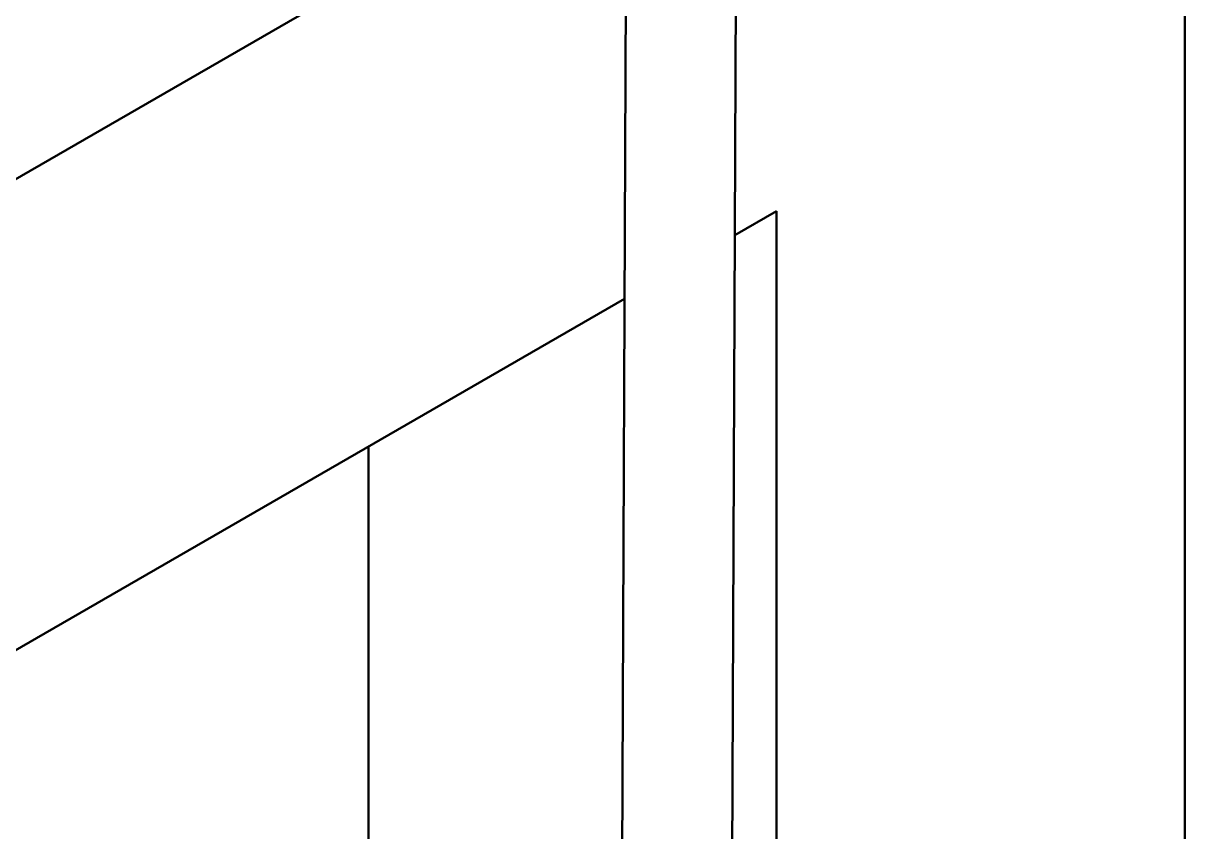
# Model space of a CAD drawing. Header units: millimetres. Extents: x 0 to 420, y 0 to 297.
# Drawn here: x 296.78 to 308.27, y 146.08 to 154.09 of the extents above; entities that cross this region are included whole.
import ezdxf

# ---------------------------------------------------------------- set-up
doc = ezdxf.new("R2010")
doc.units = ezdxf.units.MM
doc.header["$LTSCALE"] = 0.75
doc.layers.add('Visible', color=7, linetype='Continuous', lineweight=50)

msp = doc.modelspace()

# ---------------------------------------------------------------- linework, layer by layer
at = {"layer": 'Visible', "extrusion": (0, 0.816497, 0.57735)}
for p, q in [((308.275, 140.599), (308.275, 159.226)), ((302.652, 133.689), (302.756, 157.774)), ((303.74, 133.498), (303.845, 157.769)), ((302.749, 156.035), (268.879, 136.48)), ((304.234, 152.227), (303.82, 151.988)), ((304.234, 138.266), (304.234, 152.227)), ((302.729, 151.358), (272.919, 134.148)), ((300.194, 135.933), (300.194, 149.894))]:
    msp.add_line(p, q, dxfattribs=at)

doc.saveas('drawing.dxf')
